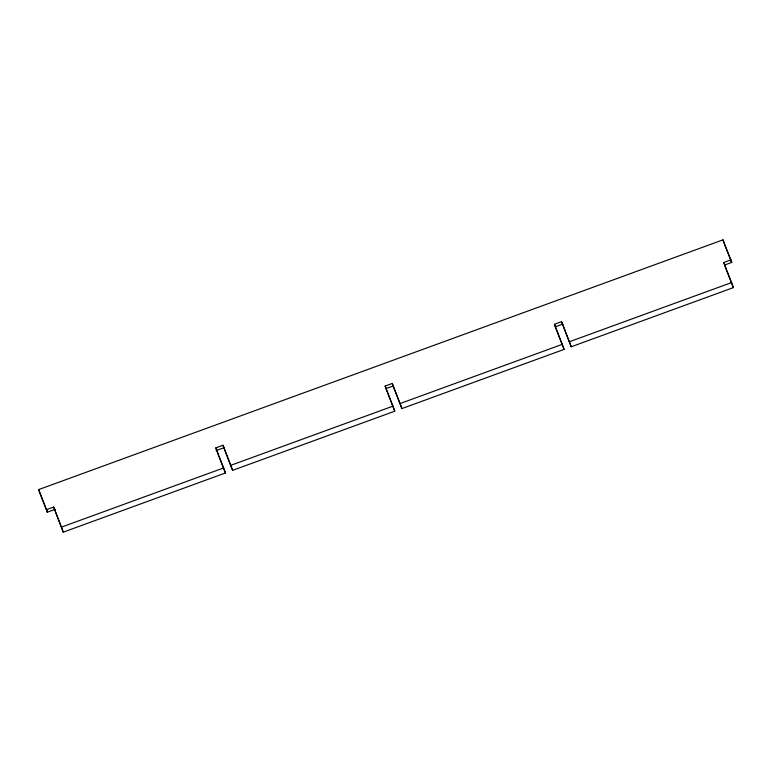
<?xml version="1.0" encoding="UTF-8"?>
<svg xmlns="http://www.w3.org/2000/svg" width="772" height="772" viewBox="0 0 772 772"><rect width="100%" height="100%" fill="white"/><g stroke="black" fill="none" stroke-linecap="round" stroke-linejoin="round"><path stroke-width="1.16" d="M38.6 489.612L47.382 512.183L38.6 489.612L722.968 239.851L731.75 262.422L724.618 265.028L726.462 270.065M46.532 509.645L53.664 507.04L63.294 532.149L225.472 472.966L215.842 447.856L222.973 445.251L232.604 470.36L394.781 411.177L385.151 386.068L392.282 383.462L401.913 408.571L564.091 349.388L554.46 324.279L561.591 321.673L571.222 346.782L733.4 287.599L723.769 262.48L730.901 259.884M55.169 509.317L47.237 512.212L46.388 509.674M216.064 450.597L223.996 447.712M394.781 411.177L386 388.605L393.131 386L392.282 383.462M564.091 349.388L555.309 326.817L562.778 324.066M61.596 527.073L223.774 467.89M230.905 465.284L393.083 406.101M400.214 403.495L562.392 344.312M569.524 341.707L731.702 282.523M724.667 244.927L731.75 262.422M726.896 271.165L733.4 287.599M571.222 346.782L561.591 321.673M393.131 386L401.913 408.571M232.604 470.36L222.973 445.251M218.968 456.532L225.472 472.966M63.294 532.149L53.664 507.04M730.756 259.913L731.605 262.461M722.968 239.851L724.329 243.913M723.769 262.48L724.339 264.178M554.46 324.279L555.309 326.817M385.151 386.068L386 388.605M215.842 447.856L218.534 455.432"/></g></svg>
